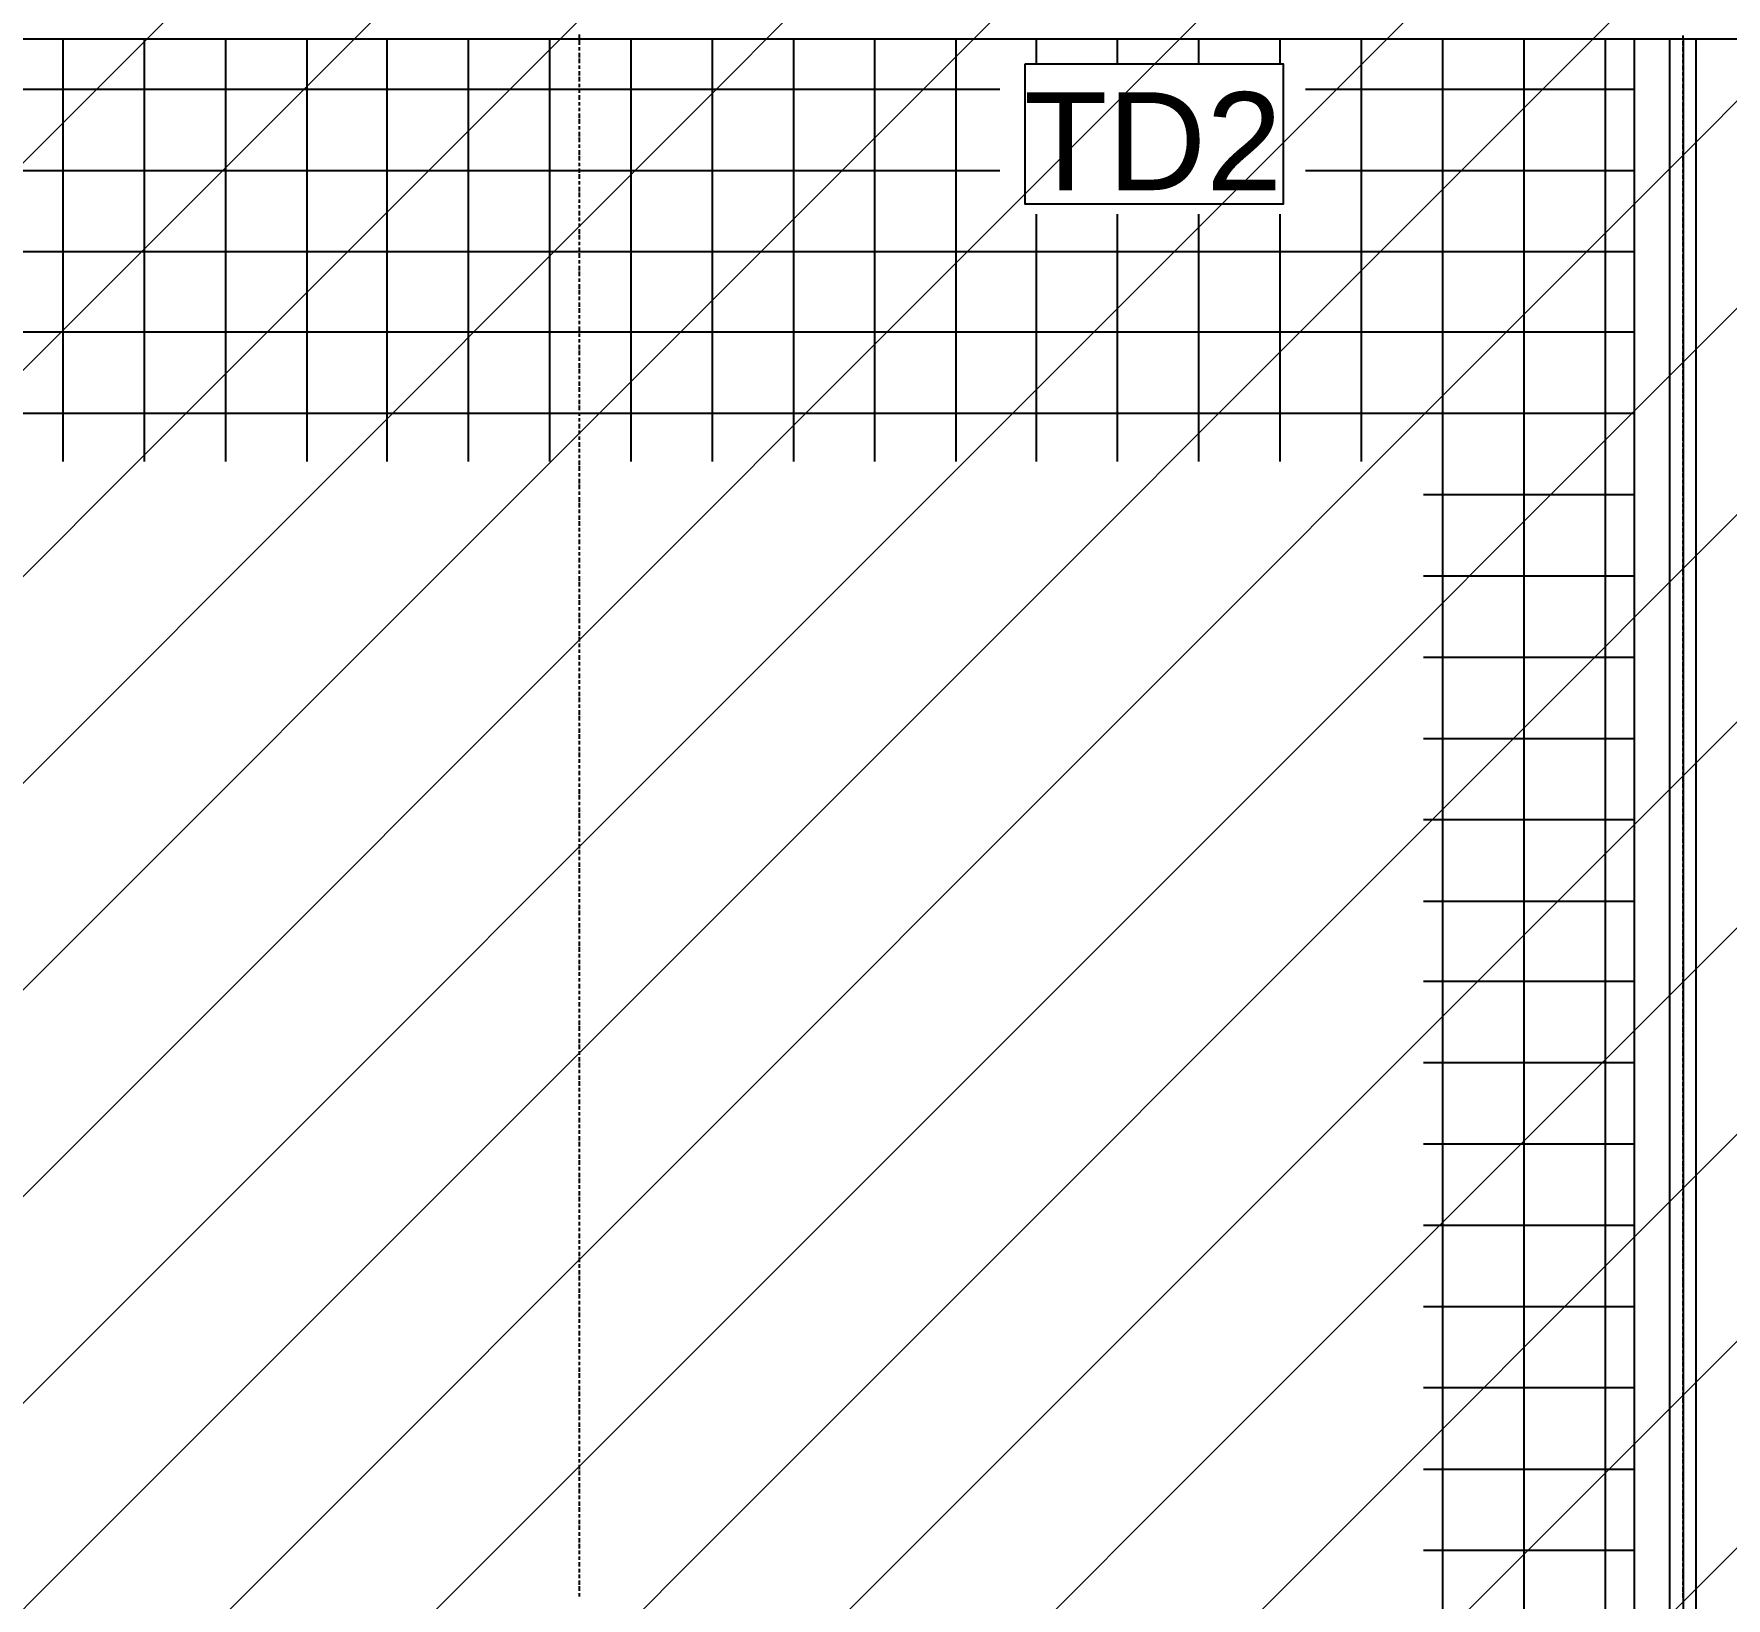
# Model space of a CAD drawing. Header units: metres. Extents: x 2.9 to 42.8, y 1.7 to 28.7.
# Drawn here: x 6.666 to 9.274, y 18.425 to 20.834 of the extents above; entities that cross this region are included whole.
import ezdxf

# ---------------------------------------------------------------- set-up
doc = ezdxf.new("R2010")
doc.units = ezdxf.units.M
for name, color, linetype in [('AMARILLO', 2, 'Continuous'), ('NEGRO', 7, 'Continuous'), ('TEXTO', 7, 'Continuous')]:
    doc.layers.add(name, color=color, linetype=linetype)
doc.layers.add('RGB_147_149_152', color=7, linetype='Continuous', true_color=0x939598)
doc.styles.add('ArialMT', font='arial.ttf')
doc.styles.add('ArialNarrow_Bold', font='ARIALNB.TTF')

msp = doc.modelspace()

# ---------------------------------------------------------------- linework, layer by layer
at = {"layer": 'AMARILLO', "lineweight": -3}
for points in [[(7.5071, 20.8262), (7.5071, 20.8333)], [(7.5071, 20.8174), (7.5071, 20.8245)], [(7.5071, 20.8086), (7.5071, 20.8139)], [(9.1863, 20.8262), (9.1863, 16.3248)], [(9.2075, 20.8262), (9.2075, 20.8315)], [(9.2075, 20.8157), (9.2075, 20.8227)], [(9.2075, 20.8068), (9.2075, 20.8139)], [(9.2269, 20.8262), (9.2269, 16.3248)], [(7.5071, 20.798), (7.5071, 20.8051)], [(7.5071, 20.7892), (7.5071, 20.7962)], [(7.5071, 20.7804), (7.5071, 20.7857)], [(9.2075, 20.798), (9.2075, 20.8033)], [(9.2075, 20.7892), (9.2075, 20.7945)], [(9.2075, 20.7786), (9.2075, 20.7857)], [(7.5071, 20.7698), (7.5071, 20.7768)], [(7.5071, 20.761), (7.5071, 20.768)], [(7.5071, 20.7522), (7.5071, 20.7574)], [(9.2075, 20.7698), (9.2075, 20.7751)], [(9.2075, 20.761), (9.2075, 20.7663)], [(9.2075, 20.7504), (9.2075, 20.7574)], [(7.5071, 20.7433), (7.5071, 20.7486)], [(7.5071, 20.7328), (7.5071, 20.7398)], [(7.5071, 20.7239), (7.5071, 20.7292)], [(9.2075, 20.7416), (9.2075, 20.7469)], [(9.2075, 20.7328), (9.2075, 20.738)], [(9.2075, 20.7222), (9.2075, 20.7292)], [(7.5071, 20.7151), (7.5071, 20.7204)], [(7.5071, 20.7045), (7.5071, 20.7116)], [(7.5071, 20.6957), (7.5071, 20.7028)], [(9.2075, 20.7133), (9.2075, 20.7204)], [(9.2075, 20.7045), (9.2075, 20.7098)], [(7.5071, 20.6869), (7.5071, 20.6922)], [(7.5071, 20.6763), (7.5071, 20.6834)], [(9.2075, 20.6939), (9.2075, 20.701)], [(9.2075, 20.6851), (9.2075, 20.6922)], [(9.2075, 20.6763), (9.2075, 20.6816)], [(7.5071, 20.6675), (7.5071, 20.6745)], [(7.5071, 20.6587), (7.5071, 20.664)], [(7.5071, 20.6481), (7.5071, 20.6551)], [(9.2075, 20.6657), (9.2075, 20.6728)], [(9.2075, 20.6569), (9.2075, 20.664)], [(9.2075, 20.6481), (9.2075, 20.6534)], [(7.5071, 20.6393), (7.5071, 20.6463)], [(7.5071, 20.6304), (7.5071, 20.6357)], [(7.5071, 20.6199), (7.5071, 20.6269)], [(9.2075, 20.6375), (9.2075, 20.6446)], [(9.2075, 20.6287), (9.2075, 20.6357)], [(9.2075, 20.6199), (9.2075, 20.6252)], [(7.5071, 20.611), (7.5071, 20.6181)], [(7.5071, 20.6022), (7.5071, 20.6075)], [(7.5071, 20.5916), (7.5071, 20.5987)], [(9.2075, 20.611), (9.2075, 20.6163)], [(9.2075, 20.6005), (9.2075, 20.6075)], [(7.5071, 20.5828), (7.5071, 20.5899)], [(7.5071, 20.574), (7.5071, 20.5793)], [(9.2075, 20.5916), (9.2075, 20.5969)], [(9.2075, 20.5828), (9.2075, 20.5881)], [(9.2075, 20.5722), (9.2075, 20.5793)], [(7.5071, 20.5652), (7.5071, 20.5705)], [(7.5071, 20.5546), (7.5071, 20.5617)], [(7.5071, 20.5458), (7.5071, 20.5511)], [(9.2075, 20.5634), (9.2075, 20.5687)], [(9.2075, 20.5546), (9.2075, 20.5599)], [(9.2075, 20.544), (9.2075, 20.5511)], [(7.5071, 20.537), (7.5071, 20.5422)], [(7.5071, 20.5264), (7.5071, 20.5334)], [(7.5071, 20.5176), (7.5071, 20.5246)], [(9.2075, 20.5352), (9.2075, 20.5422)], [(9.2075, 20.5264), (9.2075, 20.5317)], [(9.2075, 20.5158), (9.2075, 20.5228)], [(7.5071, 20.5087), (7.5071, 20.514)], [(7.5071, 20.4982), (7.5071, 20.5052)], [(7.5071, 20.4893), (7.5071, 20.4964)], [(9.2075, 20.507), (9.2075, 20.514)], [(9.2075, 20.4982), (9.2075, 20.5034)], [(9.2075, 20.4876), (9.2075, 20.4946)], [(7.5071, 20.4805), (7.5071, 20.4858)], [(7.5071, 20.4699), (7.5071, 20.477)], [(7.5071, 20.4611), (7.5071, 20.4682)], [(9.2075, 20.4787), (9.2075, 20.4858)], [(9.2075, 20.4699), (9.2075, 20.4752)], [(7.5071, 20.4523), (7.5071, 20.4576)], [(7.5071, 20.4417), (7.5071, 20.4488)], [(9.2075, 20.4593), (9.2075, 20.4664)], [(9.2075, 20.4505), (9.2075, 20.4576)], [(9.2075, 20.4417), (9.2075, 20.447)], [(7.5071, 20.4329), (7.5071, 20.4399)], [(7.5071, 20.4241), (7.5071, 20.4294)], [(7.5071, 20.4135), (7.5071, 20.4205)], [(9.2075, 20.4329), (9.2075, 20.4382)], [(9.2075, 20.4223), (9.2075, 20.4294)], [(9.2075, 20.4135), (9.2075, 20.4188)], [(7.5071, 20.4047), (7.5071, 20.4117)], [(7.5071, 20.3958), (7.5071, 20.4011)], [(7.5071, 20.387), (7.5071, 20.3923)], [(9.2075, 20.4047), (9.2075, 20.41)], [(9.2075, 20.3941), (9.2075, 20.4011)], [(9.2075, 20.3853), (9.2075, 20.3923)], [(7.5071, 20.3764), (7.5071, 20.3835)], [(7.5071, 20.3676), (7.5071, 20.3729)], [(7.5071, 20.3588), (7.5071, 20.3641)], [(9.2075, 20.3764), (9.2075, 20.3817)], [(9.2075, 20.3659), (9.2075, 20.3729)], [(9.2075, 20.357), (9.2075, 20.3641)], [(7.5071, 20.3482), (7.5071, 20.3553)], [(7.5071, 20.3394), (7.5071, 20.3465)], [(9.2075, 20.3482), (9.2075, 20.3535)], [(9.2075, 20.3376), (9.2075, 20.3447)], [(7.5071, 20.3306), (7.5071, 20.3359)], [(7.5071, 20.32), (7.5071, 20.3271)], [(7.5071, 20.3112), (7.5071, 20.3182)], [(9.2075, 20.3288), (9.2075, 20.3359)], [(9.2075, 20.32), (9.2075, 20.3253)], [(9.2075, 20.3094), (9.2075, 20.3165)], [(7.5071, 20.3024), (7.5071, 20.3077)], [(7.5071, 20.2918), (7.5071, 20.2988)], [(7.5071, 20.283), (7.5071, 20.29)], [(9.2075, 20.3006), (9.2075, 20.3077)], [(9.2075, 20.2918), (9.2075, 20.2971)], [(9.2075, 20.2812), (9.2075, 20.2883)], [(7.5071, 20.2741), (7.5071, 20.2794)], [(7.5071, 20.2636), (7.5071, 20.2706)], [(7.5071, 20.2547), (7.5071, 20.2618)], [(9.2075, 20.2724), (9.2075, 20.2794)], [(9.2075, 20.2636), (9.2075, 20.2688)], [(9.2075, 20.2547), (9.2075, 20.26)], [(7.5071, 20.2459), (7.5071, 20.2512)], [(7.5071, 20.2371), (7.5071, 20.2424)], [(7.5071, 20.2265), (7.5071, 20.2336)], [(9.2075, 20.2442), (9.2075, 20.2512)], [(9.2075, 20.2353), (9.2075, 20.2406)], [(7.5071, 20.2177), (7.5071, 20.223)], [(7.5071, 20.2089), (7.5071, 20.2142)], [(9.2075, 20.2265), (9.2075, 20.2318)], [(9.2075, 20.2159), (9.2075, 20.223)], [(9.2075, 20.2071), (9.2075, 20.2142)], [(7.5071, 20.1983), (7.5071, 20.2053)], [(7.5071, 20.1895), (7.5071, 20.1948)], [(7.5071, 20.1807), (7.5071, 20.1859)], [(9.2075, 20.1983), (9.2075, 20.2036)], [(9.2075, 20.1877), (9.2075, 20.1948)], [(9.2075, 20.1789), (9.2075, 20.1859)], [(7.5071, 20.1701), (7.5071, 20.1771)], [(7.5071, 20.1612), (7.5071, 20.1683)], [(7.5071, 20.1524), (7.5071, 20.1577)], [(9.2075, 20.1701), (9.2075, 20.1754)], [(9.2075, 20.1595), (9.2075, 20.1665)], [(9.2075, 20.1507), (9.2075, 20.1577)], [(7.5071, 20.1418), (7.5071, 20.1489)], [(7.5071, 20.133), (7.5071, 20.1401)], [(7.5071, 20.1242), (7.5071, 20.1295)], [(9.2075, 20.1418), (9.2075, 20.1471)], [(9.2075, 20.1313), (9.2075, 20.1383)], [(9.2075, 20.1224), (9.2075, 20.1295)], [(7.5071, 20.1136), (7.5071, 20.1207)], [(7.5071, 20.1048), (7.5071, 20.1119)], [(9.2075, 20.1136), (9.2075, 20.1189)], [(9.2075, 20.1048), (9.2075, 20.1101)], [(7.5071, 20.096), (7.5071, 20.1013)], [(7.5071, 20.0854), (7.5071, 20.0925)], [(7.5071, 20.0766), (7.5071, 20.0836)], [(9.2075, 20.0942), (9.2075, 20.1013)], [(9.2075, 20.0854), (9.2075, 20.0907)], [(9.2075, 20.0766), (9.2075, 20.0819)], [(7.5071, 20.0678), (7.5071, 20.0731)], [(7.5071, 20.0589), (7.5071, 20.0642)], [(7.5071, 20.0484), (7.5071, 20.0554)], [(9.2075, 20.066), (9.2075, 20.0731)], [(9.2075, 20.0572), (9.2075, 20.0625)], [(9.2075, 20.0484), (9.2075, 20.0537)], [(7.5071, 20.0395), (7.5071, 20.0448)], [(7.5071, 20.0307), (7.5071, 20.036)], [(7.5071, 20.0201), (7.5071, 20.0272)], [(9.2075, 20.0378), (9.2075, 20.0448)], [(9.2075, 20.029), (9.2075, 20.036)], [(9.2075, 20.0201), (9.2075, 20.0254)], [(7.5071, 20.0113), (7.5071, 20.0166)], [(7.5071, 20.0025), (7.5071, 20.0078)], [(7.5071, 19.9919), (7.5071, 19.999)], [(9.2075, 20.0096), (9.2075, 20.0166)], [(9.2075, 20.0007), (9.2075, 20.0078)], [(7.5071, 19.9831), (7.5071, 19.9902)], [(7.5071, 19.9743), (7.5071, 19.9796)], [(9.2075, 19.9919), (9.2075, 19.9972)], [(9.2075, 19.9813), (9.2075, 19.9884)], [(9.2075, 19.9725), (9.2075, 19.9796)], [(7.5071, 19.9637), (7.5071, 19.9708)], [(7.5071, 19.9549), (7.5071, 19.9619)], [(7.5071, 19.9461), (7.5071, 19.9513)], [(9.2075, 19.9637), (9.2075, 19.969)], [(9.2075, 19.9531), (9.2075, 19.9602)], [(9.2075, 19.9443), (9.2075, 19.9513)], [(7.5071, 19.9355), (7.5071, 19.9425)], [(7.5071, 19.9267), (7.5071, 19.9337)], [(7.5071, 19.9178), (7.5071, 19.9231)], [(9.2075, 19.9355), (9.2075, 19.9408)], [(9.2075, 19.9267), (9.2075, 19.9319)], [(9.2075, 19.9161), (9.2075, 19.9231)], [(7.5071, 19.9072), (7.5071, 19.9143)], [(7.5071, 19.8984), (7.5071, 19.9055)], [(7.5071, 19.8896), (7.5071, 19.8949)], [(9.2075, 19.9072), (9.2075, 19.9125)], [(9.2075, 19.8984), (9.2075, 19.9037)], [(9.2075, 19.8878), (9.2075, 19.8949)], [(7.5071, 19.8808), (7.5071, 19.8861)], [(7.5071, 19.8702), (7.5071, 19.8773)], [(9.2075, 19.879), (9.2075, 19.8843)], [(9.2075, 19.8702), (9.2075, 19.8755)], [(7.5071, 19.8614), (7.5071, 19.8667)], [(7.5071, 19.8526), (7.5071, 19.8579)], [(7.5071, 19.842), (7.5071, 19.849)], [(9.2075, 19.8596), (9.2075, 19.8667)], [(9.2075, 19.8508), (9.2075, 19.8579)], [(9.2075, 19.842), (9.2075, 19.8473)], [(7.5071, 19.8332), (7.5071, 19.8385)], [(7.5071, 19.8243), (7.5071, 19.8296)], [(7.5071, 19.8138), (7.5071, 19.8208)], [(9.2075, 19.8314), (9.2075, 19.8385)], [(9.2075, 19.8226), (9.2075, 19.8296)], [(9.2075, 19.8138), (9.2075, 19.8191)], [(7.5071, 19.8049), (7.5071, 19.812)], [(7.5071, 19.7961), (7.5071, 19.8014)], [(7.5071, 19.7855), (7.5071, 19.7926)], [(9.2075, 19.8032), (9.2075, 19.8102)], [(9.2075, 19.7944), (9.2075, 19.8014)], [(9.2075, 19.7855), (9.2075, 19.7908)], [(7.5071, 19.7767), (7.5071, 19.7838)], [(7.5071, 19.7679), (7.5071, 19.7732)], [(7.5071, 19.7573), (7.5071, 19.7644)], [(9.2075, 19.775), (9.2075, 19.782)], [(9.2075, 19.7661), (9.2075, 19.7732)], [(7.5071, 19.7485), (7.5071, 19.7556)], [(7.5071, 19.7397), (7.5071, 19.745)], [(9.2075, 19.7573), (9.2075, 19.7626)], [(9.2075, 19.7485), (9.2075, 19.7538)], [(9.2075, 19.7379), (9.2075, 19.745)], [(7.5071, 19.7291), (7.5071, 19.7362)], [(7.5071, 19.7203), (7.5071, 19.7273)], [(7.5071, 19.7115), (7.5071, 19.7168)], [(9.2075, 19.7291), (9.2075, 19.7344)], [(9.2075, 19.7203), (9.2075, 19.7256)], [(9.2075, 19.7097), (9.2075, 19.7168)], [(7.5071, 19.7026), (7.5071, 19.7079)], [(7.5071, 19.6921), (7.5071, 19.6991)], [(7.5071, 19.6832), (7.5071, 19.6885)], [(9.2075, 19.7009), (9.2075, 19.7062)], [(9.2075, 19.6921), (9.2075, 19.6973)], [(9.2075, 19.6815), (9.2075, 19.6885)], [(7.5071, 19.6744), (7.5071, 19.6797)], [(7.5071, 19.6638), (7.5071, 19.6709)], [(7.5071, 19.655), (7.5071, 19.6621)], [(9.2075, 19.6727), (9.2075, 19.6797)], [(9.2075, 19.6638), (9.2075, 19.6691)], [(9.2075, 19.6533), (9.2075, 19.6603)], [(7.5071, 19.6462), (7.5071, 19.6515)], [(7.5071, 19.6356), (7.5071, 19.6427)], [(7.5071, 19.6268), (7.5071, 19.6338)], [(9.2075, 19.6444), (9.2075, 19.6515)], [(9.2075, 19.6356), (9.2075, 19.6409)], [(7.5071, 19.618), (7.5071, 19.6233)], [(7.5071, 19.6074), (7.5071, 19.6144)], [(9.2075, 19.625), (9.2075, 19.6321)], [(9.2075, 19.6162), (9.2075, 19.6233)], [(9.2075, 19.6074), (9.2075, 19.6127)], [(7.5071, 19.5986), (7.5071, 19.6056)], [(7.5071, 19.5897), (7.5071, 19.595)], [(7.5071, 19.5792), (7.5071, 19.5862)], [(9.2075, 19.5968), (9.2075, 19.6039)], [(9.2075, 19.588), (9.2075, 19.595)], [(9.2075, 19.5792), (9.2075, 19.5845)], [(7.5071, 19.5703), (7.5071, 19.5774)], [(7.5071, 19.5615), (7.5071, 19.5668)], [(7.5071, 19.5509), (7.5071, 19.558)], [(9.2075, 19.5703), (9.2075, 19.5756)], [(9.2075, 19.5598), (9.2075, 19.5668)], [(9.2075, 19.5509), (9.2075, 19.5562)], [(7.5071, 19.5421), (7.5071, 19.5492)], [(7.5071, 19.5333), (7.5071, 19.5386)], [(7.5071, 19.5245), (7.5071, 19.5298)], [(9.2075, 19.5421), (9.2075, 19.5474)], [(9.2075, 19.5315), (9.2075, 19.5386)], [(9.2075, 19.5227), (9.2075, 19.5298)], [(7.5071, 19.5139), (7.5071, 19.521)], [(7.5071, 19.5051), (7.5071, 19.5104)], [(9.2075, 19.5139), (9.2075, 19.5192)], [(9.2075, 19.5033), (9.2075, 19.5104)], [(7.5071, 19.4963), (7.5071, 19.5016)], [(7.5071, 19.4857), (7.5071, 19.4927)], [(7.5071, 19.4769), (7.5071, 19.4839)], [(9.2075, 19.4945), (9.2075, 19.5016)], [(9.2075, 19.4857), (9.2075, 19.491)], [(9.2075, 19.4751), (9.2075, 19.4822)], [(7.5071, 19.468), (7.5071, 19.4733)], [(7.5071, 19.4575), (7.5071, 19.4645)], [(7.5071, 19.4486), (7.5071, 19.4557)], [(9.2075, 19.4663), (9.2075, 19.4733)], [(9.2075, 19.4575), (9.2075, 19.4628)], [(9.2075, 19.4469), (9.2075, 19.4539)], [(7.5071, 19.4398), (7.5071, 19.4451)], [(7.5071, 19.4292), (7.5071, 19.4363)], [(7.5071, 19.4204), (7.5071, 19.4275)], [(9.2075, 19.4381), (9.2075, 19.4451)], [(9.2075, 19.4292), (9.2075, 19.4345)], [(9.2075, 19.4187), (9.2075, 19.4257)], [(7.5071, 19.4116), (7.5071, 19.4169)], [(7.5071, 19.401), (7.5071, 19.4081)], [(7.5071, 19.3922), (7.5071, 19.3993)], [(9.2075, 19.4098), (9.2075, 19.4169)], [(9.2075, 19.401), (9.2075, 19.4063)], [(7.5071, 19.3834), (7.5071, 19.3887)], [(7.5071, 19.3746), (7.5071, 19.3798)], [(9.2075, 19.3922), (9.2075, 19.3975)], [(9.2075, 19.3816), (9.2075, 19.3887)], [(9.2075, 19.3728), (9.2075, 19.3781)], [(7.5071, 19.364), (7.5071, 19.371)], [(7.5071, 19.3552), (7.5071, 19.3604)], [(7.5071, 19.3463), (7.5071, 19.3516)], [(9.2075, 19.364), (9.2075, 19.3693)], [(9.2075, 19.3534), (9.2075, 19.3604)], [(9.2075, 19.3446), (9.2075, 19.3516)], [(7.5071, 19.3358), (7.5071, 19.3428)], [(7.5071, 19.3269), (7.5071, 19.3322)], [(7.5071, 19.3181), (7.5071, 19.3234)], [(9.2075, 19.3358), (9.2075, 19.341)], [(9.2075, 19.3252), (9.2075, 19.3322)], [(9.2075, 19.3163), (9.2075, 19.3234)], [(7.5071, 19.3075), (7.5071, 19.3146)], [(7.5071, 19.2987), (7.5071, 19.3058)], [(7.5071, 19.2899), (7.5071, 19.2952)], [(9.2075, 19.3075), (9.2075, 19.3128)], [(9.2075, 19.2969), (9.2075, 19.304)], [(9.2075, 19.2881), (9.2075, 19.2952)], [(7.5071, 19.2793), (7.5071, 19.2864)], [(7.5071, 19.2705), (7.5071, 19.2775)], [(9.2075, 19.2793), (9.2075, 19.2846)], [(9.2075, 19.2687), (9.2075, 19.2758)], [(7.5071, 19.2617), (7.5071, 19.267)], [(7.5071, 19.2511), (7.5071, 19.2581)], [(7.5071, 19.2423), (7.5071, 19.2493)], [(9.2075, 19.2599), (9.2075, 19.267)], [(9.2075, 19.2511), (9.2075, 19.2564)], [(9.2075, 19.2423), (9.2075, 19.2476)], [(7.5071, 19.2334), (7.5071, 19.2387)], [(7.5071, 19.2229), (7.5071, 19.2299)], [(7.5071, 19.214), (7.5071, 19.2211)], [(9.2075, 19.2317), (9.2075, 19.2387)], [(9.2075, 19.2229), (9.2075, 19.2282)], [(9.2075, 19.214), (9.2075, 19.2193)], [(7.5071, 19.2052), (7.5071, 19.2105)], [(7.5071, 19.1964), (7.5071, 19.2017)], [(7.5071, 19.1858), (7.5071, 19.1929)], [(9.2075, 19.2035), (9.2075, 19.2105)], [(9.2075, 19.1946), (9.2075, 19.1999)], [(9.2075, 19.1858), (9.2075, 19.1911)], [(7.5071, 19.177), (7.5071, 19.1823)], [(7.5071, 19.1682), (7.5071, 19.1735)], [(7.5071, 19.1576), (7.5071, 19.1647)], [(9.2075, 19.1752), (9.2075, 19.1823)], [(9.2075, 19.1664), (9.2075, 19.1735)], [(7.5071, 19.1488), (7.5071, 19.1541)], [(7.5071, 19.14), (7.5071, 19.1453)], [(9.2075, 19.1576), (9.2075, 19.1629)], [(9.2075, 19.147), (9.2075, 19.1541)], [(9.2075, 19.1382), (9.2075, 19.1453)], [(7.5071, 19.1294), (7.5071, 19.1364)], [(7.5071, 19.1206), (7.5071, 19.1276)], [(7.5071, 19.1117), (7.5071, 19.117)], [(9.2075, 19.1294), (9.2075, 19.1347)], [(9.2075, 19.1188), (9.2075, 19.1258)], [(9.2075, 19.11), (9.2075, 19.117)], [(7.5071, 19.1012), (7.5071, 19.1082)], [(7.5071, 19.0923), (7.5071, 19.0994)], [(7.5071, 19.0835), (7.5071, 19.0888)], [(9.2075, 19.1012), (9.2075, 19.1064)], [(9.2075, 19.0906), (9.2075, 19.0976)], [(9.2075, 19.0818), (9.2075, 19.0888)], [(7.5071, 19.0729), (7.5071, 19.08)], [(7.5071, 19.0641), (7.5071, 19.0712)], [(7.5071, 19.0553), (7.5071, 19.0606)], [(9.2075, 19.0729), (9.2075, 19.0782)], [(9.2075, 19.0641), (9.2075, 19.0694)], [(9.2075, 19.0535), (9.2075, 19.0606)], [(7.5071, 19.0447), (7.5071, 19.0518)], [(7.5071, 19.0359), (7.5071, 19.0429)], [(9.2075, 19.0447), (9.2075, 19.05)], [(9.2075, 19.0359), (9.2075, 19.0412)], [(7.5071, 19.0271), (7.5071, 19.0324)], [(7.5071, 19.0183), (7.5071, 19.0235)], [(7.5071, 19.0077), (7.5071, 19.0147)], [(9.2075, 19.0253), (9.2075, 19.0324)], [(9.2075, 19.0165), (9.2075, 19.0218)], [(9.2075, 19.0077), (9.2075, 19.013)], [(7.5071, 18.9988), (7.5071, 19.0041)], [(7.5071, 18.99), (7.5071, 18.9953)], [(7.5071, 18.9794), (7.5071, 18.9865)], [(9.2075, 18.9971), (9.2075, 19.0041)], [(9.2075, 18.9883), (9.2075, 18.9953)], [(9.2075, 18.9794), (9.2075, 18.9847)], [(7.5071, 18.9706), (7.5071, 18.9759)], [(7.5071, 18.9618), (7.5071, 18.9671)], [(7.5071, 18.9512), (7.5071, 18.9583)], [(9.2075, 18.9689), (9.2075, 18.9759)], [(9.2075, 18.96), (9.2075, 18.9671)], [(9.2075, 18.9512), (9.2075, 18.9565)], [(7.5071, 18.9424), (7.5071, 18.9495)], [(7.5071, 18.9336), (7.5071, 18.9389)], [(7.5071, 18.923), (7.5071, 18.9301)], [(9.2075, 18.9406), (9.2075, 18.9477)], [(9.2075, 18.9318), (9.2075, 18.9389)], [(7.5071, 18.9142), (7.5071, 18.9212)], [(7.5071, 18.9054), (7.5071, 18.9107)], [(9.2075, 18.923), (9.2075, 18.9283)], [(9.2075, 18.9124), (9.2075, 18.9195)], [(9.2075, 18.9036), (9.2075, 18.9107)], [(7.5071, 18.8948), (7.5071, 18.9018)], [(7.5071, 18.886), (7.5071, 18.893)], [(7.5071, 18.8771), (7.5071, 18.8824)], [(9.2075, 18.8948), (9.2075, 18.9001)], [(9.2075, 18.886), (9.2075, 18.8912)], [(9.2075, 18.8754), (9.2075, 18.8824)], [(7.5071, 18.8666), (7.5071, 18.8736)], [(7.5071, 18.8577), (7.5071, 18.8648)], [(7.5071, 18.8489), (7.5071, 18.8542)], [(9.2075, 18.8666), (9.2075, 18.8718)], [(9.2075, 18.8577), (9.2075, 18.863)], [(9.2075, 18.8472), (9.2075, 18.8542)], [(7.5071, 18.8401), (7.5071, 18.8454)], [(7.5071, 18.8295), (7.5071, 18.8366)], [(7.5071, 18.8207), (7.5071, 18.826)], [(9.2075, 18.8383), (9.2075, 18.8436)], [(9.2075, 18.8295), (9.2075, 18.8348)], [(9.2075, 18.8189), (9.2075, 18.826)], [(7.5071, 18.8119), (7.5071, 18.8172)], [(7.5071, 18.8013), (7.5071, 18.8083)], [(9.2075, 18.8101), (9.2075, 18.8172)], [(9.2075, 18.8013), (9.2075, 18.8066)], [(7.5071, 18.7925), (7.5071, 18.7978)], [(7.5071, 18.7837), (7.5071, 18.7889)], [(7.5071, 18.7731), (7.5071, 18.7801)], [(9.2075, 18.7907), (9.2075, 18.7978)], [(9.2075, 18.7819), (9.2075, 18.7889)], [(9.2075, 18.7731), (9.2075, 18.7784)], [(7.5071, 18.7643), (7.5071, 18.7713)], [(7.5071, 18.7554), (7.5071, 18.7607)], [(7.5071, 18.7448), (7.5071, 18.7519)], [(9.2075, 18.7625), (9.2075, 18.7695)], [(9.2075, 18.7537), (9.2075, 18.7607)], [(9.2075, 18.7448), (9.2075, 18.7501)], [(7.5071, 18.736), (7.5071, 18.7431)], [(7.5071, 18.7272), (7.5071, 18.7325)], [(7.5071, 18.7166), (7.5071, 18.7237)], [(9.2075, 18.7343), (9.2075, 18.7413)], [(9.2075, 18.7254), (9.2075, 18.7325)], [(9.2075, 18.7166), (9.2075, 18.7219)], [(7.5071, 18.7078), (7.5071, 18.7149)], [(7.5071, 18.699), (7.5071, 18.7043)], [(7.5071, 18.6884), (7.5071, 18.6955)], [(9.2075, 18.7078), (9.2075, 18.7131)], [(9.2075, 18.6972), (9.2075, 18.7043)], [(7.5071, 18.6796), (7.5071, 18.6866)], [(7.5071, 18.6708), (7.5071, 18.6761)], [(9.2075, 18.6884), (9.2075, 18.6937)], [(9.2075, 18.6796), (9.2075, 18.6849)], [(9.2075, 18.669), (9.2075, 18.6761)], [(7.5071, 18.6619), (7.5071, 18.6672)], [(7.5071, 18.6514), (7.5071, 18.6584)], [(7.5071, 18.6425), (7.5071, 18.6478)], [(9.2075, 18.6602), (9.2075, 18.6655)], [(9.2075, 18.6514), (9.2075, 18.6567)], [(9.2075, 18.6408), (9.2075, 18.6478)], [(7.5071, 18.6337), (7.5071, 18.639)], [(7.5071, 18.6231), (7.5071, 18.6302)], [(7.5071, 18.6143), (7.5071, 18.6214)], [(9.2075, 18.632), (9.2075, 18.639)], [(9.2075, 18.6231), (9.2075, 18.6284)], [(9.2075, 18.6126), (9.2075, 18.6196)], [(7.5071, 18.6055), (7.5071, 18.6108)], [(7.5071, 18.5949), (7.5071, 18.602)], [(7.5071, 18.5861), (7.5071, 18.5932)], [(9.2075, 18.6037), (9.2075, 18.6108)], [(9.2075, 18.5949), (9.2075, 18.6002)], [(9.2075, 18.5843), (9.2075, 18.5914)], [(7.5071, 18.5773), (7.5071, 18.5826)], [(7.5071, 18.5667), (7.5071, 18.5737)], [(7.5071, 18.5579), (7.5071, 18.5649)], [(9.2075, 18.5755), (9.2075, 18.5826)], [(9.2075, 18.5667), (9.2075, 18.572)], [(7.5071, 18.5491), (7.5071, 18.5543)], [(7.5071, 18.5385), (7.5071, 18.5455)], [(9.2075, 18.5561), (9.2075, 18.5632)], [(9.2075, 18.5473), (9.2075, 18.5543)], [(9.2075, 18.5385), (9.2075, 18.5438)], [(7.5071, 18.5297), (7.5071, 18.5367)], [(7.5071, 18.5208), (7.5071, 18.5261)], [(7.5071, 18.5103), (7.5071, 18.5173)], [(9.2075, 18.5297), (9.2075, 18.5349)], [(9.2075, 18.5191), (9.2075, 18.5261)], [(9.2075, 18.5103), (9.2075, 18.5155)], [(7.5071, 18.5014), (7.5071, 18.5085)], [(7.5071, 18.4926), (7.5071, 18.4979)], [(7.5071, 18.4838), (7.5071, 18.4891)], [(9.2075, 18.5014), (9.2075, 18.5067)], [(9.2075, 18.4908), (9.2075, 18.4979)], [(9.2075, 18.482), (9.2075, 18.4891)], [(7.5071, 18.4732), (7.5071, 18.4803)], [(7.5071, 18.4644), (7.5071, 18.4697)], [(7.5071, 18.4556), (7.5071, 18.4609)], [(9.2075, 18.4732), (9.2075, 18.4785)], [(9.2075, 18.4626), (9.2075, 18.4697)], [(9.2075, 18.4538), (9.2075, 18.4609)], [(7.5071, 18.445), (7.5071, 18.452)], [(7.5071, 18.4362), (7.5071, 18.4432)], [(9.2075, 18.445), (9.2075, 18.4503)], [(9.2075, 18.4344), (9.2075, 18.4415)], [(7.5071, 18.4273), (7.5071, 18.4326)], [(9.2075, 18.4256), (9.2075, 18.4326)]]:
    msp.add_lwpolyline(points, dxfattribs=at)
at = {"layer": 'NEGRO', "lineweight": -3}
for points in [[(11.2818, 20.8262), (5.932, 20.8262)], [(6.7116, 20.1754), (6.7116, 20.8262)], [(6.8368, 20.1754), (6.8368, 20.8262)], [(6.9621, 20.1754), (6.9621, 20.8262)], [(7.0873, 20.1754), (7.0873, 20.8262)], [(7.2108, 20.1754), (7.2108, 20.8262)], [(7.336, 20.1754), (7.336, 20.8262)], [(7.4612, 20.1754), (7.4612, 20.8262)], [(7.5865, 20.1754), (7.5865, 20.8262)], [(7.7117, 20.1754), (7.7117, 20.8262)], [(7.837, 20.1754), (7.837, 20.8262)], [(7.9622, 20.1754), (7.9622, 20.8262)], [(8.0874, 20.1754), (8.0874, 20.8262)], [(8.2109, 20.7874), (8.2109, 20.8262)], [(8.3361, 20.7874), (8.3361, 20.8262)], [(8.4614, 20.7874), (8.4614, 20.8262)], [(8.5866, 20.7874), (8.5866, 20.8262)], [(8.7118, 20.1754), (8.7118, 20.8262)], [(8.8371, 20.1754), (8.8371, 20.8262)], [(8.9623, 20.1754), (8.9623, 20.8262)], [(9.0876, 20.1754), (9.0876, 20.8262)], [(9.1317, 20.8262), (9.1317, 16.3248)], [(9.2075, 20.8262), (9.2075, 16.3248)], [(7.5071, 20.7486), (5.932, 20.7486)], [(8.1545, 20.7486), (7.5071, 20.7486)], [(9.1317, 20.7486), (8.6254, 20.7486)], [(7.5071, 20.6234), (5.932, 20.6234)], [(8.1545, 20.6234), (7.5071, 20.6234)], [(9.1317, 20.6234), (8.6254, 20.6234)], [(8.2109, 20.1754), (8.2109, 20.5564)], [(8.3361, 20.1754), (8.3361, 20.5564)], [(8.4614, 20.1754), (8.4614, 20.5564)], [(8.5866, 20.1754), (8.5866, 20.5564)], [(7.5071, 20.4982), (5.932, 20.4982)], [(9.1317, 20.4982), (7.5071, 20.4982)], [(7.5071, 20.3747), (5.932, 20.3747)], [(9.1317, 20.3747), (7.5071, 20.3747)], [(7.5071, 20.2494), (5.932, 20.2494)], [(9.1317, 20.2494), (7.5071, 20.2494)], [(8.8371, 16.6493), (8.8371, 20.1754)], [(8.9623, 16.6493), (8.9623, 20.1754)], [(9.0876, 16.6493), (9.0876, 20.1754)], [(9.1317, 20.1242), (8.8071, 20.1242)], [(9.1317, 19.999), (8.8071, 19.999)], [(9.1317, 19.8737), (8.8071, 19.8737)], [(9.1317, 19.7485), (8.8071, 19.7485)], [(9.1317, 19.6233), (8.8071, 19.6233)], [(9.1317, 19.498), (8.8071, 19.498)], [(9.1317, 19.3746), (8.8071, 19.3746)], [(9.1317, 19.2493), (8.8071, 19.2493)], [(9.1317, 19.1241), (8.8071, 19.1241)], [(9.1317, 18.9988), (8.8071, 18.9988)], [(9.1317, 18.8736), (8.8071, 18.8736)], [(9.1317, 18.7484), (8.8071, 18.7484)], [(9.1317, 18.6231), (8.8071, 18.6231)], [(9.1317, 18.4979), (8.8071, 18.4979)]]:
    msp.add_lwpolyline(points, dxfattribs=at)
msp.add_lwpolyline([(8.1933, 20.7874), (8.1933, 20.5722), (8.5919, 20.5722), (8.5919, 20.7874)], close=True, dxfattribs=at)
at = {"layer": 'RGB_147_149_152', "lineweight": 15}
for points in [[(5.782, 19.7679), (7.0397, 21.0256)], [(5.782, 19.4486), (7.3589, 21.0256)], [(5.782, 19.1311), (7.6764, 21.0256)], [(5.782, 18.8119), (7.9939, 21.0256)], [(5.782, 18.4944), (8.3132, 21.0256)], [(5.782, 18.1751), (8.6307, 21.0256)], [(5.782, 17.8576), (8.95, 21.0256)], [(5.782, 17.5401), (9.2675, 21.0256)], [(5.782, 17.2208), (9.585, 21.0256)], [(5.782, 16.9033), (9.9042, 21.0256)], [(5.782, 16.5841), (10.2217, 21.0256)], [(5.782, 16.2666), (10.541, 21.0256)], [(5.782, 15.9491), (10.8585, 21.0256)], [(5.782, 15.6298), (11.176, 21.0256)], [(5.782, 15.3123), (11.4953, 21.0256)], [(5.782, 14.9931), (11.8128, 21.0256)]]:
    msp.add_lwpolyline(points, dxfattribs=at)

# ---------------------------------------------------------------- texts
at = {"layer": 'TEXTO', "color": 18, "true_color": 0x000000, "style": 'ArialMT'}
msp.add_text('TD2', height=0.1509, dxfattribs=at).set_placement((8.1915, 20.5934))
at = {"layer": 'TEXTO', "color": 18, "true_color": 0x000000, "style": 'ArialNarrow_Bold', "width": 0.82}
msp.add_text('AREA POR CONSTRUIR', height=0.4828, rotation=61.188, dxfattribs=at).set_placement((8.9006, 14.3122))

doc.saveas('drawing.dxf')
